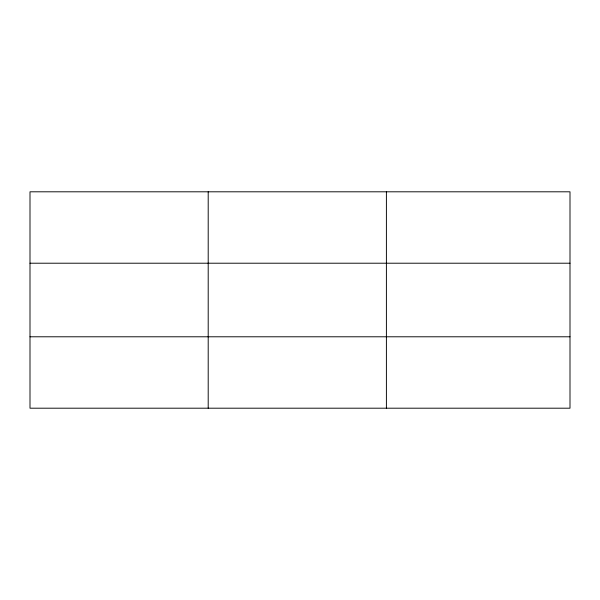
<?xml version="1.0" encoding="UTF-8"?>
<svg xmlns="http://www.w3.org/2000/svg" width="600" height="600" viewBox="0 0 600 600"><rect width="100%" height="100%" fill="white"/><g stroke="black" fill="none" stroke-linecap="round" stroke-linejoin="round"><path stroke-width="0.9" d="M208.2 408.195L208.2 191.805M386.4 408.195L386.4 191.805M570 263.212L570 191.805L30 191.805L30 408.195L570 408.195L570 263.212L30 263.212M30 336.788L570 336.788"/></g></svg>
